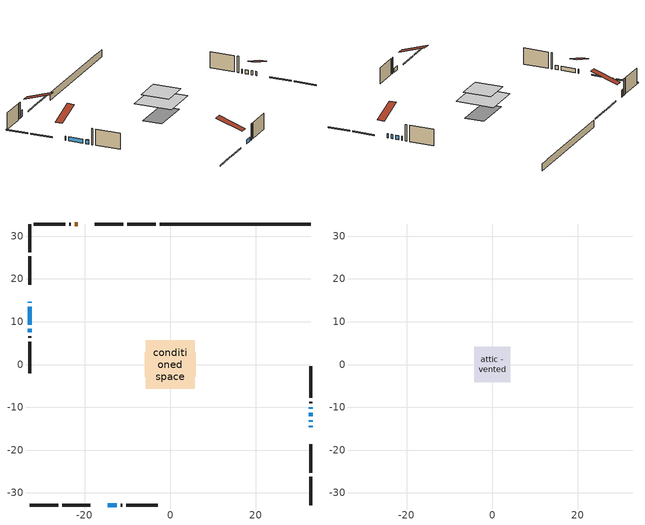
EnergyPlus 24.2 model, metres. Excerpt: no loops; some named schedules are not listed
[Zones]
conditioned space
 floor adiabatic (AdiabaticFloorConstruction): -5.71,-5.71 -5.71,5.71 5.71,5.71 5.71,-5.71 z2.74
 floor foundation (Slab1 construction): -5.92,-2.92 -5.92,2.92 5.92,2.92 5.92,-2.92 z-1.83
 wall outside (RimJoist1 construction): -3.44,32.85 -10.07,32.85 / -32.85,-32.85 -26.22,-32.85 / -32.85,32.85 -32.85,26.22 / 32.85,-32.85 32.85,-26.22 z0.3:0.6
 wall outside (RimJoist2 construction): -11,32.85 -17.63,32.85 / -25.29,-32.85 -18.66,-32.85 / -32.85,25.29 -32.85,18.66 / 32.85,-25.29 32.85,-18.66 z0.3:0.6
 wall outside (AdiabaticWallConstruction 1): -21.62,32.85 -22.31,32.85 z0.3:2.33
 wall outside (AdiabaticWallConstruction): 32.85,-14.67 32.85,-14.35 / -32.85,14.67 -32.85,14.48 / 32.85,-13.42 32.85,-13 / 32.85,-12.07 32.85,-11.22 / -14.67,-32.85 -12.55,-32.85 / -32.85,13.55 -32.85,9.3 / -32.85,8.37 -32.85,7.51 / 32.85,-10.3 32.85,-10.04 z0.3:1.52
 wall outside (Wall1 construction): -23.24,32.85 -23.62,32.85 / -11.62,-32.85 -11.24,-32.85 / -32.85,6.58 -32.85,6.2 / 32.85,-9.11 32.85,-8.73 z0.3:5.18
 wall outside (Wall2 construction): -24.55,32.85 -31.92,32.85 / -10.31,-32.85 -2.94,-32.85 / -32.85,5.27 -32.85,-2.1 / 32.85,-7.8 32.85,-0.43 z0.3:5.18
 wall foundation (FoundationWall1 construction): -2.51,32.85,-1.83 -2.51,32.85,0.3 29.31,32.85,0.3 29.31,32.85,0.23 32.85,32.85,0.23 32.85,32.85,-1.83
 window (WindowConstruction 6): 32.85,-14.67 32.85,-14.35 z0.3:1.52
 window (WindowConstruction 7): -32.85,14.67 -32.85,14.48 z0.3:1.52
 window (WindowConstruction): 32.85,-13.42 32.85,-13 z0.3:1.52
 window (WindowConstruction 1): 32.85,-12.07 32.85,-11.22 z0.3:1.52
 window (WindowConstruction 2): -14.67,-32.85 -12.55,-32.85 z0.3:1.52
 window (WindowConstruction 3): -32.85,13.55 -32.85,9.3 z0.3:1.52
 window (WindowConstruction 4): -32.85,8.37 -32.85,7.51 z0.3:1.52
 window (WindowConstruction 5): 32.85,-10.3 32.85,-10.04 z0.3:1.52
 door (Door): -21.62,32.85 -22.31,32.85 z0.3:2.33
 ceiling adiabatic (AdiabaticFloorConstruction): 5.71,-5.71 5.71,5.71 -5.71,5.71 -5.71,-5.71 z2.74
attic - vented
 floor to conditioned space (Floor1 construction Reversed): -4.16,-4.16 -4.16,4.16 4.16,4.16 4.16,-4.16 z5.18
 roof outside (Roof1 construction): -20.69,32.85,5.18 -20.69,24.75,7.88 -18.55,24.75,7.88 -18.55,32.85,5.18; -15.6,-32.85,5.18 -15.6,-24.75,7.88 -17.73,-24.75,7.88 -17.73,-32.85,5.18; -32.85,15.6,5.18 -24.75,15.6,7.88 -24.75,17.73,7.88 -32.85,17.73,5.18; 32.85,-15.6,5.18 24.75,-15.6,7.88 24.75,-17.73,7.88 32.85,-17.73,5.18
[Building]
Building 1: Terrain=Suburbs
[Site:Location]
Toronto City Centre_ON: Latitude {deg}=43.63; Longitude {deg}=-79.39; Time Zone {hr}=-5; Elevation {m}=77; Keep Site Location Information=Yes
[Site:GroundTemperature:Shallow]
5.01852, 3.26908, 3.12898, 3.95918, 7.29196, 10.6092, 13.4851, 15.3069, 15.4617, 13.9799, 11.1774, 7.9619
[Site:WaterMainsTemperature]
Calculation Method=Schedule; Temperature Schedule=mains temperature schedule
[Material] Roughness=Rough; Thermal Absorptance=0.9
Name | Thickness {m} | Conductivity {W/m-K} | Density {kg/m3} | Specific Heat {J/kg-K} | Solar Absorptance | Visible Absorptance
asphalt or fiberglass shingles | 0.00635 | 0.162714 | 1121.4 | 1465.45 | 0.4 | 0.4
ceiling loosefill ins | 0.0846667 | 0.0480833 | 16.02 | 1046.75 | 0.7 | 0.7
ceiling stud and cavity | 0.1397 | 0.101976 | 65.682 | 1177.47 | 0.7 | 0.7
concrete 4.0 in. | 0.1016 | 1.803125 | 2242.8 | 837.4 | 0.7 | 0.7
concrete 8.0 in. | 0.2032 | 1.803125 | 2242.8 | 837.4 | 0.7 | 0.7
door material | 0.04445 | 0.053851 | 512.64 | 1214.23 | 0.7 | 0.7
exterior vertical ins | 0.0363136 | 0.029427 | 32.04 | 1214.23 | 0.7 | 0.7
floor covering | 0.0127 | 0.0433444 | 54.468 | 1339.84 | 0.6 | 0.6
floor rigid ins; wall rigid ins | 0.512978 | 0.029427 | 32.04 | 1214.23 | 0.7 | 0.7
floor stud and cavity | 0.1397 | 1.75129 | 37.0049 | 1207.88 | 0.7 | 0.7
furniture material conditioned space 1 | 0.1524 | 0.115458 | 640.8 | 1214.23 | 0.6 | 0.6
gypsum board | 0.0127 | 0.160291 | 801 | 837.4 | 0.6 | 0.6
gypsum board 1 | 0.0127 | 0.160291 | 801 | 837.4 | 0.7 | 0.7
osb sheathing 0.5 in. | 0.0127 | 0.115458 | 512.64 | 1214.23 | 0.7 | 0.7
osb sheathing 0.75 in. | 0.01905 | 0.115458 | 512.64 | 1214.23 | 0.7 | 0.7
osb sheathing 2.0 in. | 0.0508 | 0.115458 | 512.64 | 1214.23 | 0.7 | 0.7
rim joist stud and cavity | 0.0508 | 0.0451784 | 125.044 | 1163.47 | 0.6 | 0.6
rim joist stud and cavity 1 | 0.0508 | 0.029095 | 125.044 | 1163.47 | 0.6 | 0.6
wall stud and cavity | 0.1397 | 0.0849447 | 139.0536 | 1170.24 | 0.7 | 0.7
wall stud and cavity 1 | 0.1397 | 0.0813726 | 139.0536 | 1170.24 | 0.7 | 0.7
wall stud and cavity 2 | 0.0889 | 0.380278 | 52.3479 | 1209.89 | 0.7 | 0.7
wall stud and cavity 3 | 0.0889 | 0.391764 | 83.0341 | 1211.67 | 0.7 | 0.7
wood siding | 0.0254 | 0.102417 | 544.68 | 1172.36 | 0.4 | 0.4
wood siding 1; wood siding 2; wood siding 3 | 0.0254 | 0.102417 | 544.68 | 1172.36 | 0.7 | 0.7
[WindowMaterial:SimpleGlazingSystem]
Name | U-Factor {W/m2-K} | Solar Heat Gain Coefficient
WindowMaterial | 3.26031 | 0.49
WindowMaterial 1 | 3.27223 | 0.57
WindowMaterial 2 | 3.28699 | 0.56
WindowMaterial 3 | 3.28416 | 0.53
WindowMaterial 4 | 3.242138 | 0.44
WindowMaterial 5 | 6.83007 | 0.72
WindowMaterial 6 | 3.20069 | 0.32
[Construction]
AdiabaticFloorConstruction: floor stud and cavity, floor rigid ins, osb sheathing 0.75 in., floor covering
AdiabaticWallConstruction: wood siding 2, wall rigid ins, wall stud and cavity 2, gypsum board
AdiabaticWallConstruction 1: wood siding 3, wall rigid ins, wall stud and cavity 2, gypsum board
Door: door material
Floor1 construction Reversed: gypsum board, ceiling stud and cavity, ceiling loosefill ins
FoundationWall1 construction: concrete 8.0 in., gypsum board 1
furniture construction conditioned space 1: furniture material conditioned space 1
PartitionWallConstruction: gypsum board, wall stud and cavity 3, gypsum board
RimJoist1 construction: wood siding 1, osb sheathing 2.0 in., rim joist stud and cavity
RimJoist2 construction: wood siding 1, osb sheathing 2.0 in., rim joist stud and cavity 1
Roof1 construction: asphalt or fiberglass shingles
Slab1 construction: concrete 4.0 in.
Wall1 construction: wood siding, osb sheathing 0.5 in., wall stud and cavity, gypsum board
Wall2 construction: wood siding, osb sheathing 0.5 in., wall stud and cavity 1, gypsum board
WindowConstruction: WindowMaterial
WindowConstruction 1; WindowConstruction 3: WindowMaterial 1
WindowConstruction 2: WindowMaterial 2
WindowConstruction 4: WindowMaterial 3
WindowConstruction 5: WindowMaterial 4
WindowConstruction 6: WindowMaterial 5
WindowConstruction 7: WindowMaterial 6
[Zone] Multiplier=1; Part of Total Floor Area=Yes
Name | Volume {m3}
attic - vented | 30.2869
conditioned space | 499.2
[Space]
Name | Zone | Volume {m3}
attic - vented 1 | attic - vented | 30.2869
conditioned space 1 | conditioned space | 499.2
[ZoneInfiltration:EffectiveLeakageArea]
infil attic - vented 1: Zone or Space=attic - vented 1; Schedule=Always On Discrete; Effective Air Leakage Area {cm2}=2910.32; Stack Coefficient=0.0001877; Wind Coefficient=9.25662e-06
[ZoneMixing]
whole house fan mix: Zone or Space=attic - vented; Schedule=Always On Continuous; Design Flow Rate Calculation Method=Flow/Zone; Design Flow Rate {m3/s}=0; Source Zone or Space=conditioned space
[SurfaceProperty:ExposedFoundationPerimeter]
Slab1: Exposed Perimeter Calculation Method=TotalExposedPerimeter; Total Exposed Perimeter {m}=35.358
[InternalMass] Zone or ZoneList=conditioned space; Space or SpaceList=conditioned space 1
Name | Construction | Surface Area {m2}
furniture mass conditioned space 1 | furniture construction conditioned space 1 | 79.8079
partition wall mass | PartitionWallConstruction | 199.52
[Lights]
interior lighting: Zone or ZoneList or Space or SpaceList=conditioned space 1; Schedule=interior lighting schedule; Design Level Calculation Method=LightingLevel; Lighting Level {W}=343.2; Return Air Fraction=0; Fraction Radiant=0.6; Fraction Visible=0.2; Fraction Replaceable=1
[People]
occupants: Zone or ZoneList or Space or SpaceList=conditioned space 1; Number of People Schedule=occupants schedule; Number of People Calculation Method=People; Number of People=3; Fraction Radiant=0.314171; Sensible Heat Fraction=0.56303; Activity Level Schedule=occupants activity schedule; Carbon Dioxide Generation Rate {m3/s-W}=0; Enable ASHRAE 55 Comfort Warnings=No; Mean Radiant Temperature Calculation Type=EnclosureAveraged
[ElectricEquipment] Zone or ZoneList or Space or SpaceList=conditioned space 1; Design Level Calculation Method=EquipmentLevel
Name | Schedule | Design Level {W} | Fraction Latent | Fraction Radiant | Fraction Lost
clothes dryer | clothes dryer schedule | 140.772 | 0.015 | 0.081 | 0.85
clothes washer | clothes washer schedule | 32.1985 | 0.03 | 0.162 | 0.7
cooking range | cooking range schedule | 215.147 | 0.08 | 0.432 | 0.2
dishwasher | dishwasher schedule | 66.8632 | 0.3 | 0.18 | 0.4
fridge | fridge schedule | 72.9452 | 0 | 0.6 | 0
mech vent bath fan 0 | mech vent bath fan 0 schedule | 50.2 | 0 | 0 | 1
mech vent house fan | mech vent house fan schedule | 0 | 0 | 0 | 1
mech vent house fan cfis | mech vent house fan cfis schedule | 0 | 0 | 0 | 0
mech vent range fan 0 | mech vent range fan 0 schedule | 57 | 0 | 0 | 1
misc plug loads | misc plug loads schedule | 494.7 | 0.045 | 0.513 | 0.1
whole house fan | Always On Discrete | 0 | 0 | 0 | 1
[OtherEquipment] Zone or ZoneList or Space or SpaceList=conditioned space 1; Design Level Calculation Method=EquipmentLevel
Name | Fuel Type | Schedule | Design Level {W} | Fraction Latent | Fraction Radiant | Fraction Lost
clothes dryer 1 | Electricity | clothes dryer schedule | 0 | 0.015 | 0.081 | 0.85
cooking range 1 | Electricity | cooking range schedule | 0 | 0.08 | 0.432 | 0.2
general water use latent | None | general water use schedule | 62.594 | 1 | 0 | 0
general water use sensible | None | general water use schedule | -61.6891 | 0 | 0.6 | 0
mech vent house fan latent load | None | Always On Discrete | 0 | 1 | 0 | 0
mech vent house fan sensible load | None | Always On Discrete | 0 | 0 | 0 | 0
water heater energy adjustment1 | NaturalGas | Always On Discrete | 0.01 | 0 | 0 | 1
[ZoneInfiltration:DesignFlowRate] Zone or ZoneList or Space or SpaceList=conditioned space 1; Schedule=Always On Discrete; Design Flow Rate Calculation Method=Flow/Zone; Design Flow Rate {m3/s}=0
infil flow; natural vent flow; whole house fan flow
[AvailabilityManager:Scheduled]
central ac and furnace airloop Availability Manager: Schedule=Always On Discrete
[Foundation:Kiva]
Foundation Kiva 1: Initial Indoor Air Temperature {C}=18; Wall Height Above Grade {m}=0.300015; Wall Depth Below Slab {m}=0.2032; Custom Block Material Name 1=exterior vertical ins; Custom Block Depth 1 {m}=2.13; Custom Block X Position 1 {m}=0.2159; Custom Block Z Position 1 {m}=0
[Foundation:Kiva:Settings]
Soil Conductivity {W/m-K}=0.849921; Soil Density {kg/m3}=1842.3; Soil Specific Heat {J/kg-K}=418.7; Ground Solar Absorptivity=0.9; Ground Thermal Absorptivity=0.9; Ground Surface Roughness {m}=0.03; Far-Field Width {m}=40; Deep-Ground Boundary Condition=ZeroFlux; Deep-Ground Depth {m}=40; Minimum Cell Dimension {m}=0.2; Maximum Cell Growth Coefficient=3; Simulation Timestep=Timestep
[Exterior:Lights]
exterior lighting: Schedule=exterior lighting schedule; Design Level {W}=75.6
[EnergyManagementSystem:GlobalVariable]
central_ac_and_furnace_airloop_Fan_RTF
infil_program_Qfan
infil_program_Qinf
natural_vent_program_Qnv
natural_vent_program_Qwhf
[EnergyManagementSystem:Sensor]
Name | Output:Variable or Output:Meter Index Key | Output:Variable or Output:Meter
airflow_gain | infil flow | Infiltration Sensible Heat Gain Energy
airflow_gain_1 | natural vent flow | Infiltration Sensible Heat Gain Energy
airflow_gain_2 | whole house fan flow | Infiltration Sensible Heat Gain Energy
airflow_loss | infil flow | Infiltration Sensible Heat Loss Energy
airflow_loss_1 | natural vent flow | Infiltration Sensible Heat Loss Energy
airflow_loss_2 | whole house fan flow | Infiltration Sensible Heat Loss Energy
clg_load_cond |  | Cooling:EnergyTransfer:Zone:CONDITIONED SPACE
clg_sp_s; clg_sp_s_1 | cooling setpoint | Schedule Value
clothes_dryer_exhaust_0_sch_s | clothes dryer exhaust 0 schedule | Schedule Value
cool_season | cooling season schedule | Schedule Value
htg_load_cond |  | Heating:EnergyTransfer:Zone:CONDITIONED SPACE
htg_sp_s; htg_sp_s_1 | heating setpoint | Schedule Value
ig_ee_conv | clothes dryer | Electric Equipment Convective Heating Energy
ig_ee_conv_2 | cooking range | Electric Equipment Convective Heating Energy
ig_ee_conv_4 | fridge | Electric Equipment Convective Heating Energy
ig_ee_conv_5 | misc plug loads | Electric Equipment Convective Heating Energy
ig_ee_conv_6 | whole house fan | Electric Equipment Convective Heating Energy
ig_ee_rad | clothes dryer | Electric Equipment Radiant Heating Energy
ig_ee_rad_2 | cooking range | Electric Equipment Radiant Heating Energy
ig_ee_rad_4 | fridge | Electric Equipment Radiant Heating Energy
ig_ee_rad_5 | misc plug loads | Electric Equipment Radiant Heating Energy
ig_ee_rad_6 | whole house fan | Electric Equipment Radiant Heating Energy
ig_lgt_conv | interior lighting | Lights Convective Heating Energy
ig_lgt_rad | interior lighting | Lights Radiant Heating Energy
ig_lgt_vis | interior lighting | Lights Visible Radiation Heating Energy
ig_oe_conv | clothes dryer 1 | Other Equipment Convective Heating Energy
ig_oe_conv_1 | cooking range 1 | Other Equipment Convective Heating Energy
ig_oe_conv_2 | general water use latent | Other Equipment Convective Heating Energy
ig_oe_conv_3 | general water use sensible | Other Equipment Convective Heating Energy
ig_oe_conv_4 | water heater energy adjustment1 | Other Equipment Convective Heating Energy
ig_oe_rad | clothes dryer 1 | Other Equipment Radiant Heating Energy
ig_oe_rad_1 | cooking range 1 | Other Equipment Radiant Heating Energy
ig_oe_rad_2 | general water use latent | Other Equipment Radiant Heating Energy
ig_oe_rad_3 | general water use sensible | Other Equipment Radiant Heating Energy
ig_oe_rad_4 | water heater energy adjustment1 | Other Equipment Radiant Heating Energy
ig_ppl_conv | occupants | People Convective Heating Energy
ig_ppl_rad | occupants | People Radiant Heating Energy
im_conv | furniture mass conditioned space 1 | Surface Inside Face Convection Heat Gain Energy
im_conv_1 | partition wall mass | Surface Inside Face Convection Heat Gain Energy
im_ig | furniture mass conditioned space 1 | Surface Inside Face Internal Gains Radiation Heat Gain Energy
im_ig_1 | partition wall mass | Surface Inside Face Internal Gains Radiation Heat Gain Energy
im_lgt | furniture mass conditioned space 1 | Surface Inside Face Lights Radiation Heat Gain Energy
im_lgt_1 | partition wall mass | Surface Inside Face Lights Radiation Heat Gain Energy
im_sol | furniture mass conditioned space 1 | Surface Inside Face Solar Radiation Heat Gain Energy
im_sol_1 | partition wall mass | Surface Inside Face Solar Radiation Heat Gain Energy
im_surf | furniture mass conditioned space 1 | Surface Inside Face Net Surface Thermal Radiation Heat Gain Energy
im_surf_1 | partition wall mass | Surface Inside Face Net Surface Thermal Radiation Heat Gain Energy
mech_vent_bath_fan_0_sch_s | mech vent bath fan 0 schedule | Schedule Value
mech_vent_range_fan_0_sch_s | mech vent range fan 0 schedule | Schedule Value
mv_conv | mech vent bath fan 0 | Electric Equipment Convective Heating Energy
mv_conv_1 | mech vent house fan | Electric Equipment Convective Heating Energy
mv_conv_2 | mech vent house fan cfis | Electric Equipment Convective Heating Energy
mv_conv_3 | mech vent range fan 0 | Electric Equipment Convective Heating Energy
mv_conv_4 | mech vent house fan latent load | Other Equipment Convective Heating Energy
mv_conv_5 | mech vent house fan sensible load | Other Equipment Convective Heating Energy
mv_rad | mech vent bath fan 0 | Electric Equipment Radiant Heating Energy
mv_rad_1 | mech vent house fan | Electric Equipment Radiant Heating Energy
mv_rad_2 | mech vent house fan cfis | Electric Equipment Radiant Heating Energy
mv_rad_3 | mech vent range fan 0 | Electric Equipment Radiant Heating Energy
mv_rad_4 | mech vent house fan latent load | Other Equipment Radiant Heating Energy
mv_rad_5 | mech vent house fan sensible load | Other Equipment Radiant Heating Energy
natural_vent_s | natural vent schedule | Schedule Value
out_pb_s |  | Site Outdoor Air Barometric Pressure
out_wt_s |  | Site Outdoor Air Humidity Ratio
site_vw_s |  | Site Wind Speed
ss_back_out | Window1 | Surface Window Shortwave from Zone Back Out Window Heat Transfer Rate
ss_back_out_1 | Window13 | Surface Window Shortwave from Zone Back Out Window Heat Transfer Rate
ss_back_out_2 | Window2 | Surface Window Shortwave from Zone Back Out Window Heat Transfer Rate
ss_back_out_3 | Window3 | Surface Window Shortwave from Zone Back Out Window Heat Transfer Rate
ss_back_out_4 | Window4 | Surface Window Shortwave from Zone Back Out Window Heat Transfer Rate
ss_back_out_5 | Window5 | Surface Window Shortwave from Zone Back Out Window Heat Transfer Rate
ss_back_out_6 | Window7 | Surface Window Shortwave from Zone Back Out Window Heat Transfer Rate
ss_back_out_7 | Window8 | Surface Window Shortwave from Zone Back Out Window Heat Transfer Rate
ss_conv | Door1 | Surface Inside Face Convection Heat Gain Energy
ss_conv_1 | Window1 | Surface Inside Face Convection Heat Gain Energy
ss_conv_2 | Window13 | Surface Inside Face Convection Heat Gain Energy
ss_conv_3 | Window2 | Surface Inside Face Convection Heat Gain Energy
ss_conv_4 | Window3 | Surface Inside Face Convection Heat Gain Energy
ss_conv_5 | Window4 | Surface Inside Face Convection Heat Gain Energy
ss_conv_6 | Window5 | Surface Inside Face Convection Heat Gain Energy
ss_conv_7 | Window7 | Surface Inside Face Convection Heat Gain Energy
ss_conv_8 | Window8 | Surface Inside Face Convection Heat Gain Energy
ss_ig | Door1 | Surface Inside Face Internal Gains Radiation Heat Gain Energy
ss_ig_1 | Window1 | Surface Inside Face Internal Gains Radiation Heat Gain Energy
ss_ig_2 | Window13 | Surface Inside Face Internal Gains Radiation Heat Gain Energy
ss_ig_3 | Window2 | Surface Inside Face Internal Gains Radiation Heat Gain Energy
ss_ig_4 | Window3 | Surface Inside Face Internal Gains Radiation Heat Gain Energy
ss_ig_5 | Window4 | Surface Inside Face Internal Gains Radiation Heat Gain Energy
ss_ig_6 | Window5 | Surface Inside Face Internal Gains Radiation Heat Gain Energy
ss_ig_7 | Window7 | Surface Inside Face Internal Gains Radiation Heat Gain Energy
ss_ig_8 | Window8 | Surface Inside Face Internal Gains Radiation Heat Gain Energy
ss_lgt | Door1 | Surface Inside Face Lights Radiation Heat Gain Energy
ss_sol | Door1 | Surface Inside Face Solar Radiation Heat Gain Energy
ss_surf | Door1 | Surface Inside Face Net Surface Thermal Radiation Heat Gain Energy
ss_surf_1 | Window1 | Surface Inside Face Net Surface Thermal Radiation Heat Gain Energy
ss_surf_2 | Window13 | Surface Inside Face Net Surface Thermal Radiation Heat Gain Energy
ss_surf_3 | Window2 | Surface Inside Face Net Surface Thermal Radiation Heat Gain Energy
ss_surf_4 | Window3 | Surface Inside Face Net Surface Thermal Radiation Heat Gain Energy
ss_surf_5 | Window4 | Surface Inside Face Net Surface Thermal Radiation Heat Gain Energy
ss_surf_6 | Window5 | Surface Inside Face Net Surface Thermal Radiation Heat Gain Energy
ss_surf_7 | Window7 | Surface Inside Face Net Surface Thermal Radiation Heat Gain Energy
ss_surf_8 | Window8 | Surface Inside Face Net Surface Thermal Radiation Heat Gain Energy
ss_trans_in | Window1 | Surface Window Transmitted Solar Radiation Rate
ss_trans_in_1 | Window13 | Surface Window Transmitted Solar Radiation Rate
ss_trans_in_2 | Window2 | Surface Window Transmitted Solar Radiation Rate
ss_trans_in_3 | Window3 | Surface Window Transmitted Solar Radiation Rate
ss_trans_in_4 | Window4 | Surface Window Transmitted Solar Radiation Rate
ss_trans_in_5 | Window5 | Surface Window Transmitted Solar Radiation Rate
ss_trans_in_6 | Window7 | Surface Window Transmitted Solar Radiation Rate
ss_trans_in_7 | Window8 | Surface Window Transmitted Solar Radiation Rate
ss_trans_out | Window1 | Surface Inside Face Initial Transmitted Diffuse Transmitted Out Window Solar Radiation Rate
ss_trans_out_1 | Window13 | Surface Inside Face Initial Transmitted Diffuse Transmitted Out Window Solar Radiation Rate
ss_trans_out_2 | Window2 | Surface Inside Face Initial Transmitted Diffuse Transmitted Out Window Solar Radiation Rate
ss_trans_out_3 | Window3 | Surface Inside Face Initial Transmitted Diffuse Transmitted Out Window Solar Radiation Rate
ss_trans_out_4 | Window4 | Surface Inside Face Initial Transmitted Diffuse Transmitted Out Window Solar Radiation Rate
ss_trans_out_5 | Window5 | Surface Inside Face Initial Transmitted Diffuse Transmitted Out Window Solar Radiation Rate
ss_trans_out_6 | Window7 | Surface Inside Face Initial Transmitted Diffuse Transmitted Out Window Solar Radiation Rate
ss_trans_out_7 | Window8 | Surface Inside Face Initial Transmitted Diffuse Transmitted Out Window Solar Radiation Rate
s_conv | Floor1 | Surface Inside Face Convection Heat Gain Energy
s_conv_1 | FoundationWall1 | Surface Inside Face Convection Heat Gain Energy
s_conv_10 | RimJoist2:270 | Surface Inside Face Convection Heat Gain Energy
s_conv_11 | RimJoist2:90 | Surface Inside Face Convection Heat Gain Energy
s_conv_12 | Slab1 | Surface Inside Face Convection Heat Gain Energy
s_conv_13 | Wall1:0 | Surface Inside Face Convection Heat Gain Energy
s_conv_14 | Wall1:180 | Surface Inside Face Convection Heat Gain Energy
s_conv_15 | Wall1:270 | Surface Inside Face Convection Heat Gain Energy
s_conv_16 | Wall1:90 | Surface Inside Face Convection Heat Gain Energy
s_conv_17 | Wall2:0 | Surface Inside Face Convection Heat Gain Energy
s_conv_18 | Wall2:180 | Surface Inside Face Convection Heat Gain Energy
s_conv_19 | Wall2:270 | Surface Inside Face Convection Heat Gain Energy
s_conv_2 | inferred conditioned ceiling | Surface Inside Face Convection Heat Gain Energy
s_conv_20 | Wall2:90 | Surface Inside Face Convection Heat Gain Energy
s_conv_3 | inferred conditioned floor | Surface Inside Face Convection Heat Gain Energy
s_conv_4 | RimJoist1:0 | Surface Inside Face Convection Heat Gain Energy
s_conv_5 | RimJoist1:180 | Surface Inside Face Convection Heat Gain Energy
s_conv_6 | RimJoist1:270 | Surface Inside Face Convection Heat Gain Energy
s_conv_7 | RimJoist1:90 | Surface Inside Face Convection Heat Gain Energy
s_conv_8 | RimJoist2:0 | Surface Inside Face Convection Heat Gain Energy
s_conv_9 | RimJoist2:180 | Surface Inside Face Convection Heat Gain Energy
s_ig | Floor1 | Surface Inside Face Internal Gains Radiation Heat Gain Energy
s_ig_1 | FoundationWall1 | Surface Inside Face Internal Gains Radiation Heat Gain Energy
s_ig_10 | RimJoist2:270 | Surface Inside Face Internal Gains Radiation Heat Gain Energy
s_ig_11 | RimJoist2:90 | Surface Inside Face Internal Gains Radiation Heat Gain Energy
s_ig_12 | Slab1 | Surface Inside Face Internal Gains Radiation Heat Gain Energy
s_ig_13 | Wall1:0 | Surface Inside Face Internal Gains Radiation Heat Gain Energy
s_ig_14 | Wall1:180 | Surface Inside Face Internal Gains Radiation Heat Gain Energy
s_ig_15 | Wall1:270 | Surface Inside Face Internal Gains Radiation Heat Gain Energy
s_ig_16 | Wall1:90 | Surface Inside Face Internal Gains Radiation Heat Gain Energy
s_ig_17 | Wall2:0 | Surface Inside Face Internal Gains Radiation Heat Gain Energy
s_ig_18 | Wall2:180 | Surface Inside Face Internal Gains Radiation Heat Gain Energy
s_ig_19 | Wall2:270 | Surface Inside Face Internal Gains Radiation Heat Gain Energy
s_ig_2 | inferred conditioned ceiling | Surface Inside Face Internal Gains Radiation Heat Gain Energy
s_ig_20 | Wall2:90 | Surface Inside Face Internal Gains Radiation Heat Gain Energy
s_ig_3 | inferred conditioned floor | Surface Inside Face Internal Gains Radiation Heat Gain Energy
s_ig_4 | RimJoist1:0 | Surface Inside Face Internal Gains Radiation Heat Gain Energy
s_ig_5 | RimJoist1:180 | Surface Inside Face Internal Gains Radiation Heat Gain Energy
s_ig_6 | RimJoist1:270 | Surface Inside Face Internal Gains Radiation Heat Gain Energy
s_ig_7 | RimJoist1:90 | Surface Inside Face Internal Gains Radiation Heat Gain Energy
s_ig_8 | RimJoist2:0 | Surface Inside Face Internal Gains Radiation Heat Gain Energy
s_ig_9 | RimJoist2:180 | Surface Inside Face Internal Gains Radiation Heat Gain Energy
s_lgt | Floor1 | Surface Inside Face Lights Radiation Heat Gain Energy
s_lgt_1 | FoundationWall1 | Surface Inside Face Lights Radiation Heat Gain Energy
s_lgt_10 | RimJoist2:270 | Surface Inside Face Lights Radiation Heat Gain Energy
s_lgt_11 | RimJoist2:90 | Surface Inside Face Lights Radiation Heat Gain Energy
s_lgt_12 | Slab1 | Surface Inside Face Lights Radiation Heat Gain Energy
s_lgt_13 | Wall1:0 | Surface Inside Face Lights Radiation Heat Gain Energy
s_lgt_14 | Wall1:180 | Surface Inside Face Lights Radiation Heat Gain Energy
s_lgt_15 | Wall1:270 | Surface Inside Face Lights Radiation Heat Gain Energy
s_lgt_16 | Wall1:90 | Surface Inside Face Lights Radiation Heat Gain Energy
s_lgt_17 | Wall2:0 | Surface Inside Face Lights Radiation Heat Gain Energy
s_lgt_18 | Wall2:180 | Surface Inside Face Lights Radiation Heat Gain Energy
s_lgt_19 | Wall2:270 | Surface Inside Face Lights Radiation Heat Gain Energy
s_lgt_2 | inferred conditioned ceiling | Surface Inside Face Lights Radiation Heat Gain Energy
s_lgt_20 | Wall2:90 | Surface Inside Face Lights Radiation Heat Gain Energy
s_lgt_3 | inferred conditioned floor | Surface Inside Face Lights Radiation Heat Gain Energy
s_lgt_4 | RimJoist1:0 | Surface Inside Face Lights Radiation Heat Gain Energy
s_lgt_5 | RimJoist1:180 | Surface Inside Face Lights Radiation Heat Gain Energy
s_lgt_6 | RimJoist1:270 | Surface Inside Face Lights Radiation Heat Gain Energy
s_lgt_7 | RimJoist1:90 | Surface Inside Face Lights Radiation Heat Gain Energy
s_lgt_8 | RimJoist2:0 | Surface Inside Face Lights Radiation Heat Gain Energy
